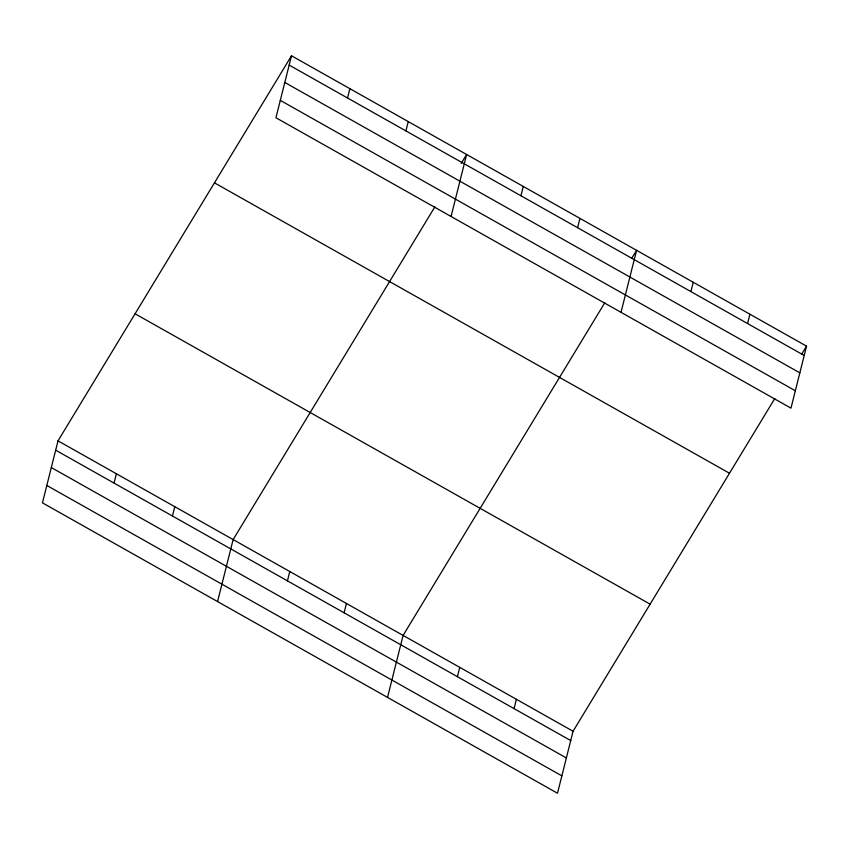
<?xml version="1.0" encoding="UTF-8"?>
<svg xmlns="http://www.w3.org/2000/svg" width="849" height="849" viewBox="0 0 849 849"><rect width="100%" height="100%" fill="white"/><g stroke="black" fill="none" stroke-linecap="round" stroke-linejoin="round"><path stroke-width="1.27" d="M291.504 55.769L275.936 117.746L790.981 408.146L806.55 346.159L291.504 55.769L58.019 440.854L42.45 502.841L557.496 793.231L573.064 731.254L774.787 398.552M114.053 483.081L116.387 473.763M172.421 516.001L174.756 506.683M217.567 601.57L233.135 539.593L434.858 206.891M347.538 97.996L349.884 88.678M287.45 580.854L289.785 571.536M405.907 130.905L408.252 121.587M344.1 612.798L346.445 603.48M451.052 216.484L466.621 154.497L461.219 163.422M387.526 697.4L403.095 635.423L604.817 302.722M520.936 195.758L523.281 186.44M457.409 676.685L459.755 667.367M577.596 227.702L579.931 218.384M514.069 708.628L516.404 699.311M621.022 312.315L636.591 250.328L631.858 258.138M690.906 291.589L693.24 282.271M747.555 323.533L749.9 314.215M801.817 353.969L806.55 346.159M289.169 65.086L804.205 355.476M284.808 82.459L799.843 372.86M280.308 100.373L795.343 390.763M214.457 182.843L729.503 473.243M135.076 313.78L650.111 604.17M58.019 440.854L573.064 731.254M55.673 450.172L570.719 740.572M51.311 467.555L566.357 757.945M46.812 485.458L561.858 775.859"/></g></svg>
